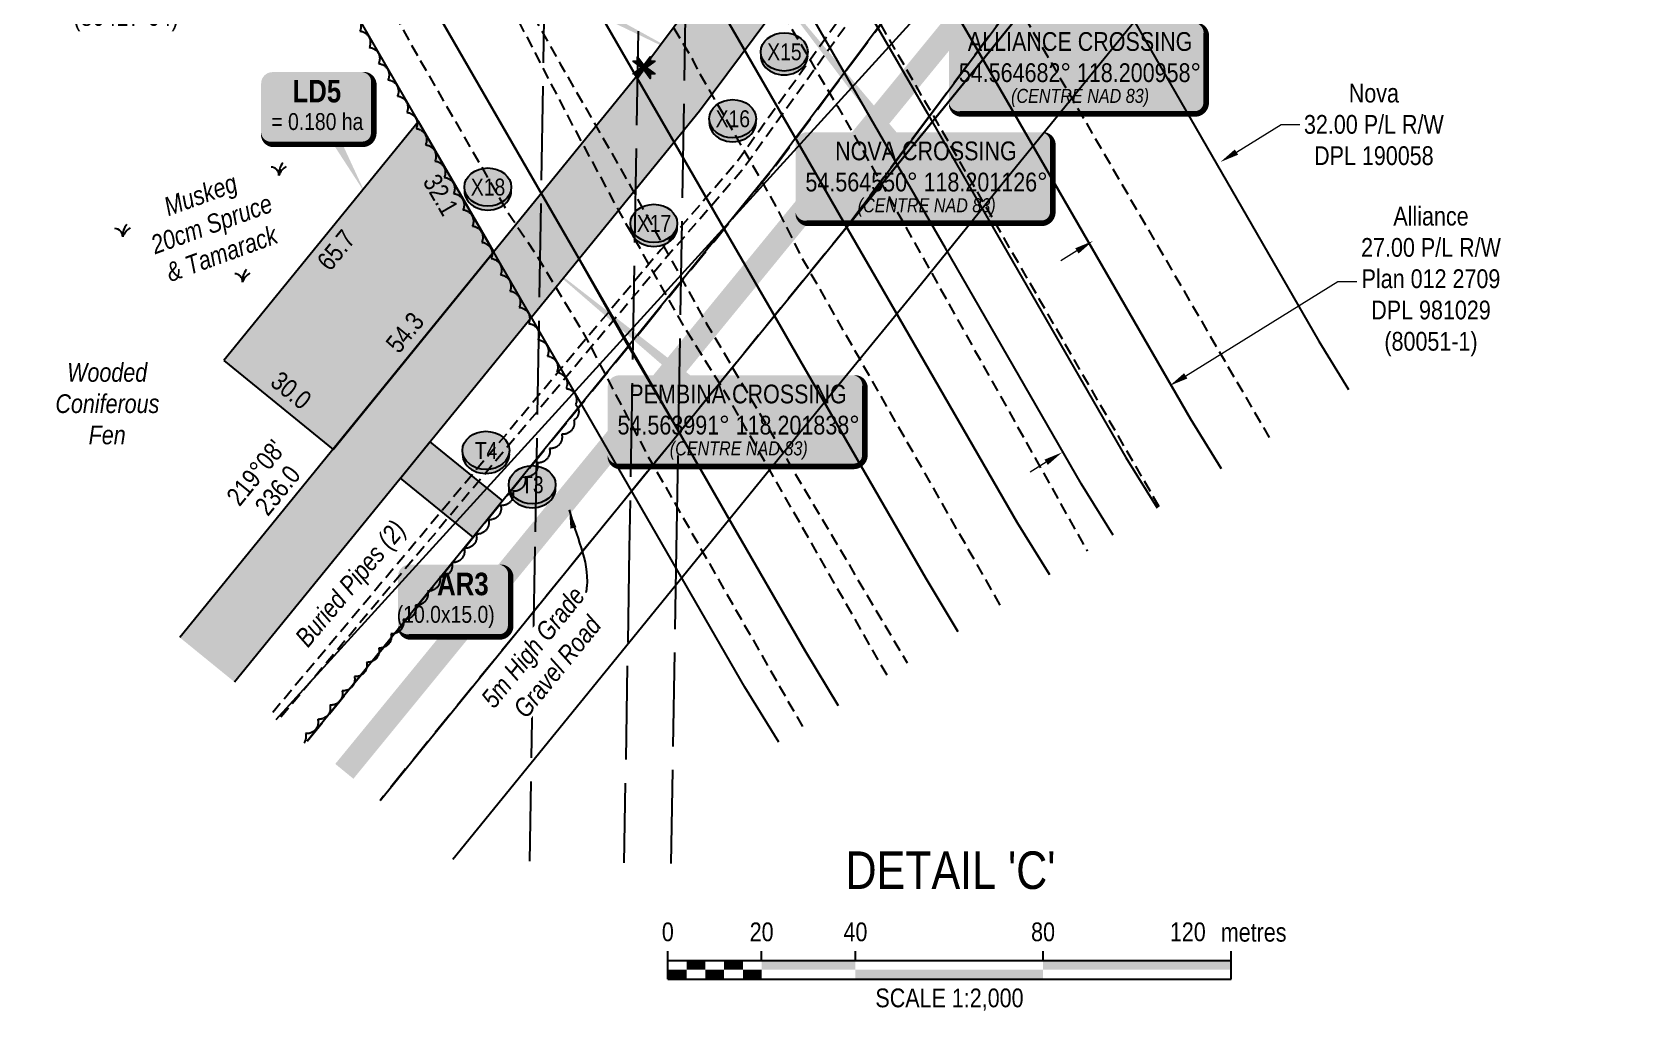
# Model space of a CAD drawing. Extents: x 406232 to 435383, y 6039561 to 6052989.
# Drawn here: x 432134 to 432988, y 6044222 to 6044745 of the extents above; entities that cross this region are included whole.
import ezdxf
from ezdxf.enums import TextEntityAlignment as Align

# ---------------------------------------------------------------- set-up
doc = ezdxf.new("R2010")
doc.units = 0
doc.header["$LTSCALE"] = 5
doc.header["$PDSIZE"] = 0.5
for name, pattern in [('0', [1, 1, 0]), ('foc-ACCESSROAD', [3.75, 2.5, -1.25]), ('foc-TOPO', [1, 0.2, -0.8]), ('foc-UNSURVEYED', [12.5, 10, -2.5]), ('UG_PIPE', [1.875, 1.25, -0.625])]:
    doc.linetypes.add(name, pattern=pattern)
doc.layers.get('Defpoints').update_dxf_attribs({"color": 9})
for name, color, linetype in [('AS-PIPE-UG', 44, 'UG_PIPE'), ('AS-PIPE-UG-T', 44, 'Continuous'), ('AS-ROADS', 254, 'Continuous'), ('DETAIL-T', 7, 'Continuous'), ('F-AR', 190, 'foc-ACCESSROAD'), ('F-RW', 190, 'Continuous'), ('L-BD', 7, 'Continuous'), ('L-MON', 1, 'Continuous'), ('L-USEC', 7, 'foc-UNSURVEYED'), ('P-BUFFER-H 100m', 191, 'Continuous'), ('P-CROSSINGS', 250, 'Continuous'), ('P-PROPOSED', 10, 'Continuous'), ('P-PROPOSED-H', 21, 'Continuous'), ('P-TEMP-BLOCKS', 250, 'Continuous'), ('P-TEMP-H', 41, 'Continuous'), ('P-TEMP_LOG DECK', 46, 'Continuous'), ('P-WORKAREA', 113, 'Continuous'), ('P-WORKAREA-H', 111, 'Continuous'), ('T-BUSH', 110, '0'), ('T-BUSH-T', 110, 'Continuous'), ('T-GENERAL', 48, 'foc-TOPO'), ('WETLAND', 143, 'Continuous'), ('WETLAND-T', 146, 'Continuous')]:
    doc.layers.add(name, color=color, linetype=linetype)
doc.layers.add('F-RW-T', color=190, linetype='Continuous', lineweight=9)
doc.layers.add('T-TEXT', color=48, linetype='Continuous', lineweight=18)
doc.styles.add('80', font='ARIALN.TTF', dxfattribs={"height": 10})
doc.styles.add('80CG', font='ARIALN.TTF', dxfattribs={"height": 10})
doc.styles.add('80L', font='ARIALN.TTF', dxfattribs={"height": 10})
doc.styles.add('BOLD', font='ARIALNB.TTF')
doc.styles.add('Crossing', font='ARIALN.TTF', dxfattribs={"height": 10})
doc.dimstyles.new('Compass 5 000', dxfattribs={"dimscale": 5, "dimtxt": 9, "dimasz": 2, "dimexe": 0.2, "dimexo": 0.0625, "dimgap": 0.5, "dimtad": 0, "dimtih": 1, "dimtoh": 1, "dimzin": 0, "dimdsep": 46, "dimtxsty": '80CG', "dimcen": 0.1, "dimse1": 1, "dimse2": 1, "dimclrd": 256, "dimclrt": 256, "dimaunit": 1, "dimadec": 4, "dimazin": 0, "dimtfac": 0.06, "dimtofl": 0, "dimtmove": 0, "dimatfit": 1, "dimfxl": 0.2, "dimtolj": 1, "dimtzin": 0, "dimlwd": -1, "dimarcsym": 0})

# ---------------------------------------------------------------- blocks, each defined once
blk = doc.blocks.new('musk')
at = {"layer": 'T-GENERAL', "linetype": 'Continuous'}
for centre, radius, start, end in [((-0.86, 0.03), 0.856, 357.7915, 88.2897), ((1.86, 0.15), 1.86, 140.732, 184.6871), ((1.91, -0.8), 2.08, 122.4427, 157.2145)]:
    blk.add_arc(centre, radius, start, end, dxfattribs=at)
blk = doc.blocks.new('*D566')
at = {"layer": 'Defpoints', "color": 0, "transparency": 16777216}
for p in [(432767.29, 6044675.85), (432879.39, 6044494.9), (432811.4, 6044452.79)]:
    blk.add_point(p, dxfattribs=at)
at = {"layer": 'F-RW-T', "transparency": 16777216}
for p, q in [((432775.8, 6044681.11), (432799.54, 6044695.82)), ((432799.54, 6044695.82), (432809.54, 6044695.82)), ((432690.8, 6044628.46), (432682.3, 6044623.19))]:
    blk.add_line(p, q, dxfattribs=at)
for points in [[(432774.92, 6044682.53), (432776.67, 6044679.7), (432767.29, 6044675.85)], [(432689.93, 6044629.88), (432691.68, 6044627.04), (432699.3, 6044633.73)]]:
    blk.add_solid(points, dxfattribs=at)
at = {"layer": 'F-RW-T', "transparency": 16777216, "insert": (432849.01, 6044695.82), "char_height": 10, "attachment_point": 5, "style": '80CG'}
blk.add_mtext('\\A1;Nova\\P32.00 P/L R/W\\PDPL 190058', dxfattribs=at)
blk = doc.blocks.new('*D563')
at = {"layer": 'Defpoints', "color": 0, "transparency": 16777216}
for p in [(432377.9, 6044971.14), (432328.08, 6044942.42), (432372.55, 6044865.27)]:
    blk.add_point(p, dxfattribs=at)
at = {"layer": 'F-RW-T', "transparency": 16777216}
for p, q in [((432431.04, 6044898.99), (432439.7, 6044903.99)), ((432363.89, 6044860.28), (432233.74, 6044785.24)), ((432233.74, 6044785.24), (432223.74, 6044785.24))]:
    blk.add_line(p, q, dxfattribs=at)
for points in [[(432430.2, 6044900.44), (432431.87, 6044897.55), (432422.37, 6044894)], [(432363.06, 6044861.72), (432364.72, 6044858.84), (432372.55, 6044865.27)]]:
    blk.add_solid(points, dxfattribs=at)
at = {"layer": 'F-RW-T', "transparency": 16777216, "insert": (432184.2, 6044785.24), "char_height": 10, "attachment_point": 5, "style": '80CG', "bg_fill": 3, "box_fill_scale": 1.1, "bg_fill_color": 256, "bg_fill_true_color": 13158600, "bg_fill_transparency": 0}
blk.add_mtext('\\A1;Nova\\P23.00 P/L R/W\\PPlan 952 1690\\PDPL 941334\\P(80417-64)', dxfattribs=at)
blk = doc.blocks.new('TEMP')
h = blk.add_hatch(color=255)
h.dxf.hatch_style = 1
h.paths.add_polyline_path([(0, 0.25), (-0.67, 1.15), (-0.67, 0.67), (-1.15, 0.67), (-0.25, 0), (-1.15, -0.67), (-0.67, -0.67), (-0.67, -1.15), (0, -0.25), (0.67, -1.15), (0.67, -0.67), (1.15, -0.67), (0.25, 0), (1.15, 0.67), (0.67, 0.67), (0.67, 1.15)])
h.paths.add_polyline_path([(0.57, 0.85), (0.57, 0.57), (0.85, 0.57), (0.08, 0), (0.85, -0.57), (0.57, -0.57), (0.57, -0.85), (0, -0.08), (-0.57, -0.85), (-0.57, -0.57), (-0.85, -0.57), (-0.08, 0), (-0.85, 0.57), (-0.57, 0.57), (-0.57, 0.85), (0, 0.08)], flags=16)
h = blk.add_hatch(color=1)
h.dxf.hatch_style = 1
h.paths.add_polyline_path([(0, 0.08), (-0.57, 0.85), (-0.57, 0.57), (-0.85, 0.57), (-0.08, 0), (-0.85, -0.57), (-0.57, -0.57), (-0.57, -0.85), (0, -0.08), (0.57, -0.85), (0.57, -0.57), (0.85, -0.57), (0.08, 0), (0.85, 0.57), (0.57, 0.57), (0.57, 0.85)])
at = {"color": 1}
for p, q in [((-0.08, 0), (0.08, 0)), ((0, 0.08), (0, -0.08))]:
    blk.add_line(p, q, dxfattribs=at)
at = {"color": 255, "flags": 128}
blk.add_lwpolyline([(-0.25, 0), (-1.15, 0.67), (-0.67, 0.67), (-0.67, 1.15), (0, 0.25), (0.67, 1.15), (0.67, 0.67), (1.15, 0.67), (0.25, 0), (1.15, -0.67), (0.67, -0.67), (0.67, -1.15), (0, -0.25), (-0.67, -1.15), (-0.67, -0.67), (-1.15, -0.67)], close=True, dxfattribs=at)
at = {"color": 1, "flags": 128}
blk.add_lwpolyline([(-0.08, 0), (-0.85, 0.57), (-0.57, 0.57), (-0.57, 0.85), (0, 0.08), (0.57, 0.85), (0.57, 0.57), (0.85, 0.57), (0.08, 0), (0.85, -0.57), (0.57, -0.57), (0.57, -0.85), (0, -0.08), (-0.57, -0.85), (-0.57, -0.57), (-0.85, -0.57)], close=True, dxfattribs=at)
blk = doc.blocks.new('*U379')
at = {"color": 0}
for p, q in [((-150, 0), (-150, 15)), ((-150, 10), (150.24, 10)), ((-100, 10), (-100, 15)), ((-50, 10), (-50, 15)), ((50, 10), (50, 15)), ((150.24, 0), (150.24, 15)), ((-150, 0), (150.24, 0))]:
    blk.add_line(p, q, dxfattribs=at)
for points in [[(-140, 10), (-130, 10), (-140, 5), (-130, 5)], [(-120, 10), (-110, 10), (-120, 5), (-110, 5)], [(-100, 10), (-50, 10), (-100, 5), (-50, 5)], [(50, 10), (150.24, 10), (50, 5), (150.24, 5)], [(-150, 5), (-140, 5), (-150, 0), (-140, 0)], [(-130, 5), (-120, 5), (-130, 0), (-120, 0)], [(-110, 5), (-100, 5), (-110, 0), (-100, 0)], [(-50, 5), (50, 5), (-50, 0), (50, 0)]]:
    blk.add_solid(points, dxfattribs=at)
at = {"color": 0, "style": '80'}
blk.add_text('metres', height=10, dxfattribs=at).set_placement((162.24, 20), align=Align.CENTER)
at = {"color": 0, "char_height": 10, "style": '80'}
for s, insert, attachment_point in [('0', (-150, 30.21), 2), ('20', (-100, 30.21), 2), ('40', (-50, 30.21), 2), ('80', (50, 30.21), 2), ('120', (136.7, 30.22), 3), ('SCALE 1:2,000', (0.12, -5), 2)]:
    blk.add_mtext(s, dxfattribs=dict(at, insert=insert, attachment_point=attachment_point))
blk = doc.blocks.new('*D570')
at = {"layer": 'Defpoints', "color": 0, "transparency": 16777216}
for p in [(432740.27, 6044556.62), (432925.34, 6044257.87), (432868, 6044222.35)]:
    blk.add_point(p, dxfattribs=at)
at = {"layer": 'F-RW-T', "transparency": 16777216}
for p, q in [((432748.77, 6044561.89), (432829.9, 6044612.14)), ((432829.9, 6044612.14), (432839.9, 6044612.14)), ((432674.43, 6044515.83), (432665.93, 6044510.56))]:
    blk.add_line(p, q, dxfattribs=at)
for points in [[(432747.89, 6044563.3), (432749.65, 6044560.47), (432740.27, 6044556.62)], [(432673.55, 6044517.25), (432675.3, 6044514.41), (432682.93, 6044521.1)]]:
    blk.add_solid(points, dxfattribs=at)
at = {"layer": 'F-RW-T', "transparency": 16777216, "insert": (432879.44, 6044612.14), "char_height": 10, "attachment_point": 5, "style": '80CG'}
blk.add_mtext('\\A1;Alliance\\P27.00 P/L R/W\\PPlan 012 2709\\PDPL 981029\\P(80051-1)', dxfattribs=at)
blk = doc.blocks.new('*U607')
h = blk.add_hatch(color=111)
edge = h.paths.add_edge_path()
edge.add_line((-24, -20), (24, -20))
edge.add_arc((24, -14), 6, 270, 360)
edge.add_line((30, -14), (30, 12.5))
edge.add_arc((24, 12.5), 6, 0, 90)
edge.add_line((24, 18.5), (-24, 18.5))
edge.add_arc((-24, 12.5), 6, 90, 180)
edge.add_line((-30, 12.5), (-30, -14))
edge.add_arc((-24, -14), 6, 180, 270)
at = {"color": 250, "flags": 128}
blk.add_lwpolyline([(-24, -20, 3, 3, 0), (24, -20, 3, 3, 0.414214), (30, -14, 3, 3, 0), (30, 12.5, 3, 0, 0.414214), (24, 18.5, 0, 0, 0), (-24, 18.5, 0, 0, 0.414214), (-30, 12.5, 0, 0, 0), (-30, -14, 0, 3, 0.414214)], format="xyseb", close=True, dxfattribs=at)
at = {"flags": 128}
blk.add_lwpolyline([(-8.38, 8.77, 0, 7.5, 0), (0, 0, 0, 0, 0)], format="xyseb", dxfattribs=at)
at = {"color": 250}
for tag, p, height, style in [('TEMP_AREA_W1_001', (-9.21, 2.24), 12, 'BOLD'), ('ENTER_TEXT_001', (-30.66, -12.47), 9, '80')]:
    blk.add_attdef(tag, p, '', height=height, dxfattribs=dict(at, style=style))
blk = doc.blocks.new('xing3')
h = blk.add_hatch(color=250)
h.dxf.hatch_style = 1
edge = h.paths.add_edge_path()
edge.add_ellipse((0, -2.05), major_axis=(-12.5, 0), ratio=0.816297, start_angle=0, end_angle=180)
edge.add_line((12.5, -2.05), (12.5, 0))
edge.add_ellipse((0, 0), major_axis=(-12.5, 0), ratio=0.816297, start_angle=0, end_angle=180, ccw=False)
edge.add_line((-12.5, 0), (-12.5, -2.05))
at = {"layer": 'P-BUFFER-H 100m'}
h = blk.add_hatch(color=256, dxfattribs=at)
h.dxf.hatch_style = 1
edge = h.paths.add_edge_path()
edge.add_ellipse((0, 0), major_axis=(-12.5, 0), ratio=0.816297, start_angle=0, end_angle=360)
at = {"color": 250}
blk.add_ellipse((0, 0), major_axis=(-12.5, 0), ratio=0.816297, dxfattribs=at)
blk.add_ellipse((0, -2.05), major_axis=(-12.5, 0), ratio=0.816297, start_param=0, end_param=3.141593, dxfattribs=at)
at = {"color": 250, "style": 'Crossing'}
blk.add_attdef('CROSSING', text='', height=9, dxfattribs=at).set_placement((0.09, 0.02), align=Align.MIDDLE_CENTER)
at = {"color": 250, "style": 'Crossing', "flags": 1}
for tag, p in [('OWNER', (0.09, -12.49)), ('DESCRIPTION', (0.09, -25.77)), ('LOCATION', (0.09, -39.3)), ('DWG_REF', (0.09, -52.84))]:
    blk.add_attdef(tag, text='', height=9, dxfattribs=at).set_placement(p, align=Align.MIDDLE_CENTER)
blk = doc.blocks.new('*U615')
h = blk.add_hatch(color=191)
edge = h.paths.add_edge_path()
edge.add_line((-24, -20), (24, -20))
edge.add_arc((24, -14), 6, 270, 360)
edge.add_line((30, -14), (30, 12.5))
edge.add_arc((24, 12.5), 6, 0, 90)
edge.add_line((24, 18.5), (-24, 18.5))
edge.add_arc((-24, 12.5), 6, 90, 180)
edge.add_line((-30, 12.5), (-30, -14))
edge.add_arc((-24, -14), 6, 180, 270)
at = {"color": 250, "flags": 128}
blk.add_lwpolyline([(-24, -20, 3, 3, 0), (24, -20, 3, 3, 0.414214), (30, -14, 3, 3, 0), (30, 12.5, 3, 0, 0.414214), (24, 18.5, 0, 0, 0), (-24, 18.5, 0, 0, 0.414214), (-30, 12.5, 0, 0, 0), (-30, -14, 0, 3, 0.414214)], format="xyseb", close=True, dxfattribs=at)
at = {"flags": 128}
blk.add_lwpolyline([(25.62, -46.41, 0, 7.5, 0), (0, 0, 0, 0, 0)], format="xyseb", dxfattribs=at)
at = {"color": 250}
for tag, p, height, style in [('TEMP_AREA_W1_001', (-9.21, 2.24), 12, 'BOLD'), ('ENTER_TEXT_001', (-30.66, -12.47), 9, '80')]:
    blk.add_attdef(tag, p, '', height=height, dxfattribs=dict(at, style=style))
blk = doc.blocks.new('xing2')
h = blk.add_hatch(color=50)
h.dxf.hatch_style = 1
edge = h.paths.add_edge_path()
edge.add_ellipse((0, 0), major_axis=(-12.5, 0), ratio=0.816297, start_angle=0, end_angle=360)
h = blk.add_hatch(color=250)
h.dxf.hatch_style = 1
edge = h.paths.add_edge_path()
edge.add_ellipse((0, -2.05), major_axis=(-12.5, 0), ratio=0.816297, start_angle=0, end_angle=180)
edge.add_line((12.5, -2.05), (12.5, 0))
edge.add_ellipse((0, 0), major_axis=(-12.5, 0), ratio=0.816297, start_angle=0, end_angle=180, ccw=False)
edge.add_line((-12.5, 0), (-12.5, -2.05))
at = {"color": 250}
blk.add_ellipse((0, 0), major_axis=(-12.5, 0), ratio=0.816297, dxfattribs=at)
blk.add_ellipse((0, -2.05), major_axis=(-12.5, 0), ratio=0.816297, start_param=0, end_param=3.141593, dxfattribs=at)
at = {"color": 250, "style": 'Crossing'}
blk.add_attdef('CROSSING', text='', height=9, dxfattribs=at).set_placement((0.09, 0.02), align=Align.MIDDLE_CENTER)
at = {"color": 250, "style": 'Crossing', "flags": 1}
for tag, p in [('OWNER', (0.09, -12.49)), ('DESCRIPTION', (0.09, -25.77)), ('LOCATION', (0.09, -39.3)), ('DWG_REF', (0.09, -52.84))]:
    blk.add_attdef(tag, text='', height=9, dxfattribs=at).set_placement(p, align=Align.MIDDLE_CENTER)
blk = doc.blocks.new('*U846')
h = blk.add_hatch(color=255)
edge = h.paths.add_edge_path()
edge.add_line((-63.5, -24), (61.5, -24))
edge.add_arc((61.5, -18), 6, 270, 360)
edge.add_line((67.5, -18), (67.5, 18.5))
edge.add_arc((61.5, 18.5), 6, 0, 90)
edge.add_line((61.5, 24.5), (-63.5, 24.5))
edge.add_arc((-63.5, 18.5), 6, 90, 180)
edge.add_line((-69.5, 18.5), (-69.5, -18))
edge.add_arc((-63.5, -18), 6, 180, 270)
at = {"color": 14, "flags": 128}
blk.add_lwpolyline([(-143.4, 88.55, 0, 7.5, 0), (0, 0, 0, 0, 0)], format="xyseb", dxfattribs=at)
blk.add_lwpolyline([(-63.5, -24, 3, 3, 0), (61.5, -24, 3, 3, 0.414214), (67.5, -18, 3, 3, 0), (67.5, 18.5, 3, 0, 0.414214), (61.5, 24.5, 0, 0, 0), (-63.5, 24.5, 0, 0, 0.414214), (-69.5, 18.5, 0, 0, 0), (-69.5, -18, 0, 3, 0.414214)], format="xyseb", close=True, dxfattribs=at)
at = {"color": 14, "insert": (-36.83, -10.64), "char_height": 7.5, "attachment_point": 1, "style": '80L'}
blk.add_mtext_dynamic_manual_height_columns('\\pi0.40073;{\\fArial Narrow|b0|i1|c0|p34;(CENTRE NAD 83)}', width=73.0747, gutter_width=45, heights=[0], dxfattribs=at)
at = {"color": 14, "style": '80'}
for p in [(-35.99, 9.59), (-64.06, -4.13)]:
    blk.add_attdef('ENTER_TEXT_001', p, '', height=10, dxfattribs=at)
blk = doc.blocks.new('*U847')
h = blk.add_hatch(color=255)
edge = h.paths.add_edge_path()
edge.add_line((-63.5, -24), (61.5, -24))
edge.add_arc((61.5, -18), 6, 270, 360)
edge.add_line((67.5, -18), (67.5, 18.5))
edge.add_arc((61.5, 18.5), 6, 0, 90)
edge.add_line((61.5, 24.5), (-63.5, 24.5))
edge.add_arc((-63.5, 18.5), 6, 90, 180)
edge.add_line((-69.5, 18.5), (-69.5, -18))
edge.add_arc((-63.5, -18), 6, 180, 270)
at = {"color": 14, "flags": 128}
blk.add_lwpolyline([(-89.41, 111.85, 0, 7.5, 0), (0, 0, 0, 0, 0)], format="xyseb", dxfattribs=at)
blk.add_lwpolyline([(-63.5, -24, 3, 3, 0), (61.5, -24, 3, 3, 0.414214), (67.5, -18, 3, 3, 0), (67.5, 18.5, 3, 0, 0.414214), (61.5, 24.5, 0, 0, 0), (-63.5, 24.5, 0, 0, 0.414214), (-69.5, 18.5, 0, 0, 0), (-69.5, -18, 0, 3, 0.414214)], format="xyseb", close=True, dxfattribs=at)
at = {"color": 14, "insert": (-36.83, -10.64), "char_height": 7.5, "attachment_point": 1, "style": '80L'}
blk.add_mtext_dynamic_manual_height_columns('\\pi0.40073;{\\fArial Narrow|b0|i1|c0|p34;(CENTRE NAD 83)}', width=73.0747, gutter_width=45, heights=[0], dxfattribs=at)
at = {"color": 14, "style": '80'}
for p in [(-35.99, 9.59), (-64.06, -4.13)]:
    blk.add_attdef('ENTER_TEXT_001', p, '', height=10, dxfattribs=at)
blk = doc.blocks.new('*U848')
h = blk.add_hatch(color=255)
edge = h.paths.add_edge_path()
edge.add_line((-63.5, -24), (61.5, -24))
edge.add_arc((61.5, -18), 6, 270, 360)
edge.add_line((67.5, -18), (67.5, 18.5))
edge.add_arc((61.5, 18.5), 6, 0, 90)
edge.add_line((61.5, 24.5), (-63.5, 24.5))
edge.add_arc((-63.5, 18.5), 6, 90, 180)
edge.add_line((-69.5, 18.5), (-69.5, -18))
edge.add_arc((-63.5, -18), 6, 180, 270)
at = {"color": 14, "flags": 128}
blk.add_lwpolyline([(-63.5, -24, 3, 3, 0), (61.5, -24, 3, 3, 0.414214), (67.5, -18, 3, 3, 0), (67.5, 18.5, 3, 0, 0.414214), (61.5, 24.5, 0, 0, 0), (-63.5, 24.5, 0, 0, 0.414214), (-69.5, 18.5, 0, 0, 0), (-69.5, -18, 0, 3, 0.414214)], format="xyseb", close=True, dxfattribs=at)
blk.add_lwpolyline([(118.15, -60.95, 0, 7.5, 0), (0, 0, 0, 0, 0)], format="xyseb", dxfattribs=at)
at = {"color": 14, "insert": (-36.83, -10.64), "char_height": 7.5, "attachment_point": 1, "style": '80L'}
blk.add_mtext_dynamic_manual_height_columns('\\pi0.40073;{\\fArial Narrow|b0|i1|c0|p34;(CENTRE NAD 83)}', width=73.0747, gutter_width=45, heights=[0], dxfattribs=at)
at = {"color": 14, "style": '80'}
for p in [(-35.99, 9.59), (-64.06, -4.13)]:
    blk.add_attdef('ENTER_TEXT_001', p, '', height=10, dxfattribs=at)
blk = doc.blocks.new('*U849')
h = blk.add_hatch(color=255)
edge = h.paths.add_edge_path()
edge.add_line((-63.5, -24), (61.5, -24))
edge.add_arc((61.5, -18), 6, 270, 360)
edge.add_line((67.5, -18), (67.5, 18.5))
edge.add_arc((61.5, 18.5), 6, 0, 90)
edge.add_line((61.5, 24.5), (-63.5, 24.5))
edge.add_arc((-63.5, 18.5), 6, 90, 180)
edge.add_line((-69.5, 18.5), (-69.5, -18))
edge.add_arc((-63.5, -18), 6, 180, 270)
at = {"color": 14, "flags": 128}
blk.add_lwpolyline([(-108.16, 88.66, 0, 7.5, 0), (0, 0, 0, 0, 0)], format="xyseb", dxfattribs=at)
blk.add_lwpolyline([(-63.5, -24, 3, 3, 0), (61.5, -24, 3, 3, 0.414214), (67.5, -18, 3, 3, 0), (67.5, 18.5, 3, 0, 0.414214), (61.5, 24.5, 0, 0, 0), (-63.5, 24.5, 0, 0, 0.414214), (-69.5, 18.5, 0, 0, 0), (-69.5, -18, 0, 3, 0.414214)], format="xyseb", close=True, dxfattribs=at)
at = {"color": 14, "insert": (-36.83, -10.64), "char_height": 7.5, "attachment_point": 1, "style": '80L'}
blk.add_mtext_dynamic_manual_height_columns('\\pi0.40073;{\\fArial Narrow|b0|i1|c0|p34;(CENTRE NAD 83)}', width=73.0747, gutter_width=45, heights=[0], dxfattribs=at)
at = {"color": 14, "style": '80'}
for p in [(-35.99, 9.59), (-64.06, -4.13)]:
    blk.add_attdef('ENTER_TEXT_001', p, '', height=10, dxfattribs=at)

msp = doc.modelspace()

# ---------------------------------------------------------------- hatches: boundary and pattern name
at = {"layer": 'P-PROPOSED-H'}
h = msp.add_hatch(color=256, dxfattribs=at)
h.dxf.hatch_style = 1
h.paths.add_polyline_path([(432212.929, 6044422.391), (432242.002, 6044398.733), (432489.698, 6044703.119), (432613.48, 6044869.39), (432650.294, 6044949.162), (432476.026, 6045251.457), (432443.553, 6045232.737), (432608.13, 6044947.251), (432581.082, 6044888.641), (432460.114, 6044726.15)])
at = {"layer": 'P-TEMP-H'}
h = msp.add_hatch(color=256, dxfattribs=at)
h.dxf.hatch_style = 1
h.paths.add_polyline_path([(432236.37, 6044570.021), (432294.516, 6044522.705), (432380.16, 6044627.949), (432340.069, 6044697.454)])
at = {"layer": 'P-WORKAREA-H'}
h = msp.add_hatch(color=256, dxfattribs=at)
h.dxf.hatch_style = 1
h.paths.add_polyline_path([(432369.078, 6044475.91), (432330.382, 6044507.384), (432346.149, 6044526.77), (432384.846, 6044495.296)])

# ---------------------------------------------------------------- linework, layer by layer
at = {"layer": 'AS-PIPE-UG', "flags": 128}
for points in [[(432871.406, 6045295.695), (432767.834, 6045102.627), (432661.732, 6044893.349), (432642.554, 6044859.019), (432620.127, 6044829.704), (432508.829, 6044674.734), (432469.134, 6044629.039), (432262.249, 6044382.257)], [(432875.613, 6045293.318), (432772.034, 6045100.236), (432665.906, 6044890.909), (432646.433, 6044856.05), (432623.779, 6044826.439), (432512.362, 6044671.303), (432472.506, 6044625.422), (432266.056, 6044379.159)], [(432400.476, 6045207.903), (432549.242, 6044950.884), (432597.204, 6044866.077), (432793.501, 6044528.608)], [(432734.622, 6044492.134), (432591.834, 6044739.539), (432576.899, 6044766.079), (432554.362, 6044805.372), (432541.717, 6044826.784), (432518.189, 6044867.332), (432496.329, 6044903.529), (432341.98, 6045174.182)], [(432308.962, 6045155.147), (432458.462, 6044888.292), (432476.624, 6044855.237), (432495.372, 6044821.902), (432521.144, 6044778.562), (432538.847, 6044746.689), (432563.242, 6044705.609), (432585.609, 6044666.264), (432696.334, 6044468.416)], [(432649.972, 6044439.696), (432544.497, 6044624.574), (432531.382, 6044650.854), (432522.032, 6044667.284), (432489.302, 6044724.139), (432486.327, 6044730.157), (432460.642, 6044773.127), (432436.094, 6044816.417), (432261.861, 6045127.995)], [(432208.049, 6045096.972), (432389.164, 6044774.989), (432415.504, 6044728.227), (432447.352, 6044672.927), (432493.327, 6044590.034), (432600.323, 6044408.94)], [(432589.653, 6044402.33), (432504.817, 6044550.764), (432481.512, 6044588.119), (432446.924, 6044649.629), (432420.609, 6044698.567), (432394.067, 6044749.824), (432194.103, 6045088.933)], [(432153.079, 6045065.283), (432340.019, 6044731.607), (432386.817, 6044650.307), (432402.629, 6044626.507), (432428.519, 6044583.634), (432461.784, 6044519.947), (432544.868, 6044374.586)]]:
    msp.add_lwpolyline(points, dxfattribs=at)
at = {"layer": 'AS-ROADS', "const_width": 12.494, "flags": 128}
msp.add_lwpolyline([(432300.53, 6044351.106), (432629.204, 6044752.989), (432682.377, 6044839.764), (432798.647, 6045091.564), (432903.653, 6045277.477)], dxfattribs=at)
at = {"layer": 'F-AR'}
for points in [[(432280.766, 6044367.188), (432420.713, 6044539.165), (432432.983, 6044554.243), (432461.498, 6044589.284), (432497.351, 6044633.343), (432507.388, 6044645.677), (432530.18, 6044673.805), (432556.753, 6044709.499), (432571.906, 6044729.854), (432593.808, 6044759.274), (432615.832, 6044788.857), (432656.676, 6044843.722), (432657.053, 6044844.539), (432776.339, 6045103.016), (432881.86, 6045289.789)], [(432925.373, 6045265.206), (432820.859, 6045080.215), (432699.873, 6044818.054), (432699.873, 6044818.054), (432699.873, 6044818.054), (432615.385, 6044704.564), (432610.382, 6044697.844), (432568.587, 6044641.702), (432568.587, 6044641.702), (432568.587, 6044641.702), (432568.587, 6044641.702), (432457.478, 6044505.163), (432427.854, 6044468.759), (432319.531, 6044335.644)]]:
    msp.add_lwpolyline(points, dxfattribs=at)
at = {"layer": 'F-RW'}
for points in [[(432241.958, 6044398.769), (432489.698, 6044703.119), (432613.477, 6044869.423), (432731.837, 6045125.784), (432838.361, 6045314.365)], [(432881.874, 6045289.781), (432776.355, 6045102.982), (432656.665, 6044843.737), (432529.013, 6044672.493), (432280.722, 6044367.225)], [(432443.562, 6045232.742), (432819.651, 6044580.38), (432835.576, 6044554.673)], [(432374.197, 6045192.754), (432426.798, 6045101.532), (432500.047, 6044974.499), (432582.623, 6044831.292), (432609.821, 6044784.125), (432637.02, 6044736.956), (432639.671, 6044732.371), (432666.403, 6044686.032), (432751.232, 6044538.924), (432767.573, 6044512.547)], [(432767.573, 6044512.547), (432751.232, 6044538.924), (432666.403, 6044686.032), (432639.671, 6044732.371), (432637.02, 6044736.956), (432609.821, 6044784.125), (432582.623, 6044831.292), (432500.047, 6044974.499), (432426.798, 6045101.532), (432374.197, 6045192.754)], [(432339.519, 6045172.763), (432425.471, 6045023.708), (432498.721, 6044896.676), (432556.573, 6044796.347), (432583.771, 6044749.178), (432610.969, 6044702.013), (432612.629, 6044699.134), (432639.355, 6044652.782), (432716.859, 6044518.375), (432733.545, 6044491.467)], [(432710.159, 6044476.98), (432693.269, 6044504.227), (432620.776, 6044629.939), (432594.062, 6044676.292), (432593.082, 6044677.998), (432565.878, 6044725.176), (432538.683, 6044772.349), (432497.81, 6044843.246), (432424.56, 6044970.3), (432315.737, 6045159.053)], [(432281.065, 6045139.065), (432423.234, 6044892.518), (432496.484, 6044765.486), (432512.658, 6044737.438), (432539.859, 6044690.267), (432567.055, 6044643.103), (432593.784, 6044596.751), (432658.939, 6044483.758), (432676.191, 6044455.938)], [(432676.191, 6044455.938), (432658.939, 6044483.758), (432593.784, 6044596.751), (432567.055, 6044643.103), (432539.859, 6044690.267), (432512.658, 6044737.438), (432496.484, 6044765.486), (432423.234, 6044892.518), (432281.065, 6045139.065)], [(432231.251, 6045110.348), (432421.821, 6044780.733), (432474.501, 6044689.404), (432494.326, 6044655.034), (432501.176, 6044643.159), (432528.196, 6044596.314), (432543.535, 6044569.722), (432555.194, 6044549.509), (432610.247, 6044454.066), (432627.329, 6044425.669)], [(432627.329, 6044425.669), (432610.247, 6044454.066), (432555.194, 6044549.509), (432543.535, 6044569.722), (432528.196, 6044596.314), (432501.176, 6044643.159), (432494.326, 6044655.034), (432474.501, 6044689.404), (432421.821, 6044780.733), (432231.251, 6045110.348)], [(432319.531, 6044335.644), (432427.854, 6044468.759), (432568.587, 6044641.702), (432568.587, 6044641.702), (432568.587, 6044641.702), (432568.587, 6044641.702), (432829.513, 6044962.749), (432829.513, 6044962.749), (432949.324, 6045110.054)], [(432988.096, 6045078.518), (432778.52, 6044820.849), (432646.169, 6044658.127), (432608.031, 6044610.993), (432608.031, 6044610.993), (432562.407, 6044555.143), (432358.249, 6044304.137)], [(432166.638, 6045073.1), (432477.829, 6044533.598), (432478.723, 6044532.048), (432493.055, 6044507.201), (432505.027, 6044486.447), (432546.043, 6044415.337), (432563.587, 6044386.182)], [(432563.587, 6044386.182), (432546.043, 6044415.337), (432505.027, 6044486.447), (432493.055, 6044507.201), (432478.723, 6044532.048), (432477.829, 6044533.598), (432450.817, 6044579.428), (432424.496, 6044626.06), (432419.362, 6044634.961), (432166.638, 6045073.1)], [(432532.092, 6044366.672), (432513.941, 6044395.973), (432134.165, 6045054.38)]]:
    msp.add_lwpolyline(points, dxfattribs=at)
at = {"layer": 'F-RW', "flags": 128}
msp.add_lwpolyline([(432949.195, 6045110.158), (432829.513, 6044962.749), (432568.587, 6044641.702), (432815.943, 6044973.786), (432935.754, 6045121.091)], dxfattribs=at)
at = {"layer": 'L-USEC'}
for p, q in [((432477.46, 6044469.357), (432490.787, 6045251.205)), ((432465.55, 6045245.418), (432452.33, 6044469.848)), ((432414.774, 6045216.146), (432402.067, 6044470.705)), ((432402.067, 6044470.705), (432399.211, 6044303.215)), ((432402.067, 6044470.705), (432402.067, 6044470.705)), ((432452.33, 6044469.848), (432449.474, 6044302.358)), ((432474.605, 6044301.929), (432477.46, 6044469.357))]:
    msp.add_line(p, q, dxfattribs=at)
at = {"layer": 'P-TEMP_LOG DECK', "flags": 128}
msp.add_lwpolyline([(432236.37, 6044570.021), (432294.516, 6044522.705), (432380.16, 6044627.949), (432340.069, 6044697.454)], close=True, dxfattribs=at)
at = {"layer": 'T-BUSH', "flags": 128}
msp.add_lwpolyline([(432178.955, 6044970.728, -0.520567), (432183.949, 6044962.069, -0.5205671), (432188.943, 6044953.411, -0.5205671), (432193.937, 6044944.753, -0.5205671), (432198.931, 6044936.094, -0.5205671), (432203.926, 6044927.436, -0.5205671), (432208.92, 6044918.778, -0.5205671), (432213.914, 6044910.119, -0.5205671), (432218.908, 6044901.461, -0.5205671), (432223.903, 6044892.803, -0.5205671), (432228.897, 6044884.145, -0.5205671), (432233.891, 6044875.486, -0.5205671), (432238.885, 6044866.828, -0.5205671), (432243.879, 6044858.17, -0.5205671), (432248.874, 6044849.511, -0.5205671), (432253.868, 6044840.853, -0.5205671), (432258.862, 6044832.195, -0.5205671), (432263.856, 6044823.536, -0.5205671), (432268.851, 6044814.878, -0.5205671), (432273.845, 6044806.22, -0.5205671), (432278.839, 6044797.561, -0.5205671), (432283.833, 6044788.903, -0.5205671), (432288.827, 6044780.245, -0.5205671), (432293.822, 6044771.586, -0.5205671), (432298.816, 6044762.928, -0.5205671), (432303.81, 6044754.27, -0.5205671), (432308.804, 6044745.611, -0.5205671), (432313.798, 6044736.953, -0.5205671), (432318.793, 6044728.295, -0.5205671), (432323.787, 6044719.636, -0.5205671), (432328.781, 6044710.978, -0.5205671), (432333.775, 6044702.32, -0.5205671), (432338.77, 6044693.661, -0.5205671), (432343.764, 6044685.003, -0.5205671), (432348.758, 6044676.345, -0.5205671), (432353.752, 6044667.686, -0.5205671), (432358.746, 6044659.028, -0.5205671), (432363.741, 6044650.37, -0.5205671), (432368.735, 6044641.712, -0.5205671), (432373.729, 6044633.053, -0.5205671), (432378.723, 6044624.395, -0.5205671), (432383.718, 6044615.737, -0.5205671), (432388.712, 6044607.078, -0.5205671), (432393.706, 6044598.42, -0.5205671), (432398.7, 6044589.762, -0.5205671), (432403.694, 6044581.103, -0.5205671), (432408.689, 6044572.445, -0.5205671), (432413.683, 6044563.787, -0.5205671), (432418.677, 6044555.128, -0.5205671), (432423.671, 6044546.47, -0.5205671), (432422.817, 6044538.352, -0.5205671), (432416.32, 6044530.756, -0.5205671), (432409.823, 6044523.161, -0.5205671), (432403.326, 6044515.565, -0.5205671), (432396.829, 6044507.969, -0.5205671), (432390.332, 6044500.373, -0.5205671), (432383.835, 6044492.777, -0.5205671), (432377.338, 6044485.181, -0.5205671), (432370.841, 6044477.585, -0.5205671), (432364.344, 6044469.989, -0.5205671), (432357.847, 6044462.393, -0.5205671), (432351.35, 6044454.797, -0.5205671), (432344.853, 6044447.202, -0.5205671), (432338.356, 6044439.606, -0.5205671), (432331.859, 6044432.01, -0.5205671), (432325.362, 6044424.414, -0.5205671), (432318.865, 6044416.818, -0.5205671), (432312.368, 6044409.222, -0.5205671), (432305.871, 6044401.626, -0.5205671), (432299.374, 6044394.03, -0.5205671), (432292.877, 6044386.434, -0.5205671), (432286.38, 6044378.838, -0.5205671), (432279.883, 6044371.242, -0.227447), (432278.861, 6044366.065, -0.227447)], format="xyb", dxfattribs=at)

# ---------------------------------------------------------------- block references
ref = msp.add_blockref('*U846', (432692.17, 6044725.464))
ref.add_attrib('ENTER_TEXT_001', '54.564682%%D 118.200958%%D', (432627.887, 6044718.453), dxfattribs={"color": 14, "height": 10, "style": '80'})
ref.add_attrib('ENTER_TEXT_001', 'ALLIANCE CROSSING', (432632.685, 6044735.052), dxfattribs={"color": 14, "height": 10, "style": '80'})
ref = msp.add_blockref('*U847', (432610.46, 6044667.172))
ref.add_attrib('ENTER_TEXT_001', '54.564550%%D 118.201126%%D', (432546.177, 6044660.161), dxfattribs={"color": 14, "height": 10, "style": '80'})
ref.add_attrib('ENTER_TEXT_001', 'NOVA CROSSING', (432562.009, 6044676.76), dxfattribs={"color": 14, "height": 10, "style": '80'})
ref = msp.add_blockref('*U849', (432510.353, 6044537.627))
ref.add_attrib('ENTER_TEXT_001', '54.563991%%D 118.201838%%D', (432446.069, 6044530.616), dxfattribs={"color": 14, "height": 10, "style": '80'})
ref.add_attrib('ENTER_TEXT_001', 'PEMBINA CROSSING', (432452.341, 6044547.215), dxfattribs={"color": 14, "height": 10, "style": '80'})
at = {"layer": 'DETAIL-T', "xscale": 0.99954368, "yscale": 0.99954368, "zscale": 0.99954368}
msp.add_blockref('*U379', (432622.797, 6044240.37), dxfattribs=at)
at = {"layer": 'L-MON', "xscale": 4.997718399999945, "yscale": 4.997718399999945, "zscale": 4.997718399999945}
msp.add_blockref('TEMP', (432460.114, 6044726.15), dxfattribs=at)
at = {"layer": 'P-CROSSINGS', "xscale": 0.99954368, "yscale": 0.99954368, "zscale": 0.99954368}
for name, p, values in [('xing2', (432534.883, 6044734.529), {'CROSSING': 'X15'}), ('xing2', (432507.411, 6044698.871), {'CROSSING': 'X16'}), ('xing2', (432376.99, 6044662.46), {'CROSSING': 'X18'}), ('xing2', (432465.438, 6044643.089), {'CROSSING': 'X17'}), ('xing3', (432375.965, 6044522.114), {'CROSSING': 'T4'}), ('xing3', (432400.591, 6044503.831), {'CROSSING': 'T3'})]:
    msp.add_blockref(name, p, dxfattribs=at).add_auto_attribs(values)
at = {"layer": 'P-TEMP-BLOCKS', "color": 6}
ref = msp.add_blockref('*U615', (432286.204, 6044705.241), dxfattribs=dict(at, xscale=0.99954368, yscale=0.99954368, zscale=0.99954368))
ref.add_attrib('TEMP_AREA_W1_001', 'LD5', (432272.909, 6044707.607), dxfattribs={"layer": '0', "color": 250, "height": 11.9945, "style": 'BOLD'})
ref.add_attrib('ENTER_TEXT_001', '= 0.180 ha', (432261.647, 6044692.893), dxfattribs={"layer": '0', "color": 250, "height": 8.9959, "style": '80'})
at = {"layer": 'T-GENERAL', "xscale": 4.997718399999945, "yscale": 4.997718399999945, "zscale": 4.997718399999945}
for p in [(432265.66, 6044668.705), (432182.485, 6044635.967), (432246.301, 6044611.878)]:
    msp.add_blockref('musk', p, dxfattribs=at)

# ---------------------------------------------------------------- texts
at = {"layer": 'DETAIL-T', "color": 3, "insert": (432623.467, 6044298.292), "char_height": 19.9909, "width": 223.75587, "attachment_point": 5, "style": '80CG'}
msp.add_mtext("DETAIL 'C'", dxfattribs=at)
at = {"layer": 'L-BD', "color": 5, "style": '80L'}
msp.add_text("219°08'", height=9.9954, rotation=50.8629, dxfattribs=at).set_placement((432253.329, 6044510.331), align=Align.MIDDLE)
at = {"layer": 'P-TEMP_LOG DECK', "style": '80L'}
for s, rotation, p in [('32.1', 299.9768, (432351.953, 6044658.316)), ('65.7', 50.8629, (432296.12, 6044628.92)), ('54.3', 50.8629, (432332.765, 6044585.026)), ('30.0', 320.8629, (432272.214, 6044554.172))]:
    msp.add_text(s, height=9.9954, rotation=rotation, dxfattribs=at).set_placement(p, align=Align.MIDDLE)
at = {"layer": 'T-BUSH-T', "insert": (432187.051, 6044650.335), "char_height": 9.9954, "attachment_point": 1, "rotation": 20, "style": '80L'}
msp.add_mtext_dynamic_manual_height_columns('\\pi17.34851;{\\fArial Narrow|b0|i1|c0|p34;\\C48;Muskeg\\C256;\\P\\pi3.85541;20cm Spruce \\P\\pi6.39176;& Tamarack}', width=74.21498, gutter_width=49.978, heights=[0], dxfattribs=at)
at = {"layer": 'WETLAND-T', "insert": (432146.043, 6044568.732), "char_height": 9.99544, "attachment_point": 1, "style": '80L'}
msp.add_mtext_dynamic_manual_height_columns('\\pi6.83406;{\\fArial Narrow|b0|i1|c0|p34;Wooded \\P\\pi0.56816;Coniferous \\P\\pi18.27154;Fen}', width=55.44304, gutter_width=49.977, heights=[0], dxfattribs=at)

# ---------------------------------------------------------------- dimensions: what is measured, and where the dimension line sits
at = {"layer": 'F-RW-T'}
for base, p1, p2, angle, text, picture, middle in [((432767.295, 6044675.847), (432811.398, 6044452.785), (432879.388, 6044494.905), 31.778054, 'Nova\\P32.00 P/L R/W\\PDPL 190058', '*D566', (432849.014, 6044695.825)), ((432740.27, 6044556.62), (432867.998, 6044222.351), (432925.341, 6044257.875), 31.777992, 'Alliance\\P27.00 P/L R/W\\PPlan 012 2709\\PDPL 981029\\P(80051-1)', '*D570', (432879.437, 6044612.143))]:
    dim = msp.add_linear_dim(base=base, p1=p1, p2=p2, angle=angle, text=text, dimstyle='Compass 5 000', dxfattribs=at)
    dim.commit()
    dim.dimension.update_dxf_attribs({"geometry": picture, "text_midpoint": middle, "dimtype": 161})

# ---------------------------------------------------------------- next in the draw order: texts
at = {"layer": 'AS-PIPE-UG-T', "insert": (432273.48, 6044423.002), "char_height": 10, "attachment_point": 1, "rotation": 50.02588, "style": '80L', "bg_fill": 3, "box_fill_scale": 1.15, "bg_fill_color": 256, "bg_fill_true_color": 256, "bg_fill_transparency": 0}
msp.add_mtext_dynamic_manual_height_columns('{\\fArial Narrow|b0|i1|c0|p34;Buried Pipes (2) }', width=81.5734, gutter_width=499.772, heights=[0], dxfattribs=at)

# ---------------------------------------------------------------- next in the draw order: linework, layer by layer
at = {"layer": 'P-PROPOSED', "flags": 128}
for points in [[(432242.002, 6044398.733), (432489.698, 6044703.119), (432613.48, 6044869.39), (432650.294, 6044949.162), (432476.026, 6045251.457)], [(432443.553, 6045232.737), (432608.13, 6044947.251), (432581.082, 6044888.641), (432460.114, 6044726.15), (432212.929, 6044422.391)]]:
    msp.add_lwpolyline(points, dxfattribs=at)
at = {"layer": 'P-WORKAREA', "flags": 128}
msp.add_lwpolyline([(432369.078, 6044475.91), (432330.382, 6044507.384), (432346.149, 6044526.77), (432384.846, 6044495.296)], close=True, dxfattribs=at)
at = {"layer": 'WETLAND'}
msp.add_lwpolyline([(432209.847, 6045097.833), (432266.778, 6044978.907), (432251.467, 6044919.459), (432249.819, 6044821.43), (432250.807, 6044821.378), (432264.05, 6044797.736), (432315.671, 6044789.892), (432327.622, 6044784.183), (432379.914, 6044776.324), (432420.243, 6044770.263), (432446.552, 6044763.383), (432475.25, 6044755.878), (432525.54, 6044751.007), (432552.618, 6044764.491), (432578.624, 6044780.349), (432612.521, 6044761.143), (432264.055, 6044378.638)], dxfattribs=at)

# ---------------------------------------------------------------- next in the draw order: block references
at = {"layer": 'P-TEMP-BLOCKS'}
msp.add_blockref('*U607', (432359.148, 6044442.736), dxfattribs=at).add_auto_attribs({'TEMP_AREA_W1_001': 'AR3', 'ENTER_TEXT_001': '(10.0x15.0)'})

# ---------------------------------------------------------------- next in the draw order: texts
at = {"layer": 'L-BD', "color": 5, "style": '80L'}
msp.add_text('236.0', height=9.9954, rotation=50.8629, dxfattribs=at).set_placement((432264.958, 6044500.868), align=Align.MIDDLE)

# ---------------------------------------------------------------- next in the draw order: texts
at = {"layer": 'T-TEXT', "insert": (432397.121, 6044420.506), "char_height": 9.9954, "width": 77.4586, "attachment_point": 2, "rotation": 50.862863, "style": '80L', "bg_fill": 3, "box_fill_scale": 1.15, "bg_fill_color": 256, "bg_fill_transparency": 0}
msp.add_mtext('{\\fArial Narrow|b0|i1|c0|p34;5m High Grade \\PGravel Road}', dxfattribs=at)

# ---------------------------------------------------------------- next in the draw order: dimensions: what is measured, and where the dimension line sits
at = {"layer": 'F-RW-T'}
dim = msp.add_linear_dim(base=(432372.553, 6044865.274), p1=(432377.896, 6044971.142), p2=(432328.075, 6044942.416), angle=209.966397, text='Nova\\P23.00 P/L R/W\\PPlan 952 1690\\PDPL 941334\\P(80417-64)', dimstyle='Compass 5 000', override={"dimtfill": 1}, dxfattribs=at)
dim.commit()
dim.dimension.update_dxf_attribs({"geometry": '*D563', "text_midpoint": (432184.205, 6044785.242), "dimtype": 161})

# ---------------------------------------------------------------- next in the draw order: block references
ref = msp.add_blockref('*U848', (432368.566, 6044790.473))
ref.add_attrib('ENTER_TEXT_001', '54.564375%%D 118.201335%%D', (432304.282, 6044783.462), dxfattribs={"color": 14, "height": 10, "style": '80'})
ref.add_attrib('ENTER_TEXT_001', 'NOVA CROSSING', (432320.114, 6044800.061), dxfattribs={"color": 14, "height": 10, "style": '80'})

# ---------------------------------------------------------------- next in the draw order: leaders
at = {"layer": 'T-TEXT', "path_type": 1}
msp.add_leader([(432420.329, 6044490.559), (432429.692, 6044449.775), (432429.245, 6044446.208)], dimstyle='Compass 5 000', override={"dimgap": 0.5, "dimtad": 0}, dxfattribs=at)

doc.saveas('drawing.dxf')
